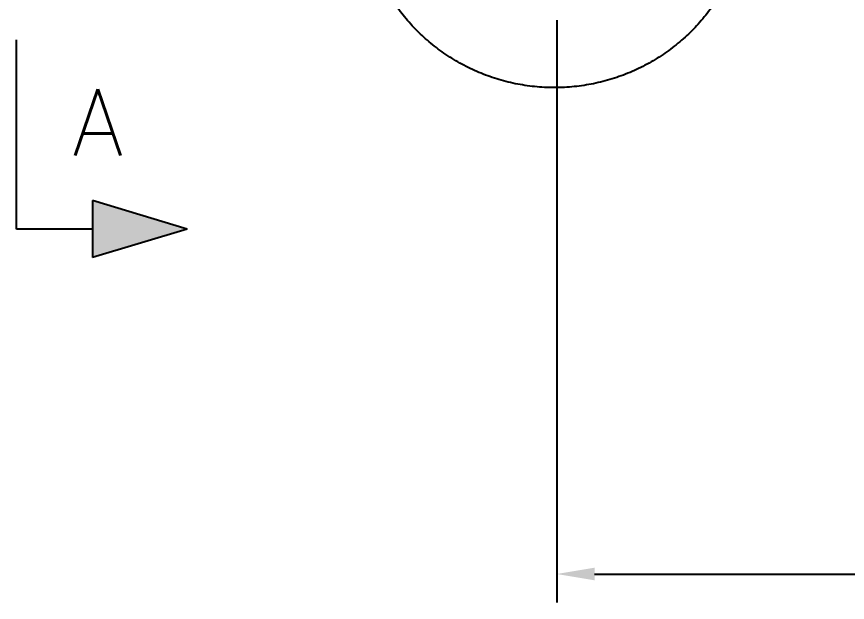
# Model space of a CAD drawing. Header units: metres. Extents: x 0 to 21025, y 0 to 14850.
# Drawn here: x 1379 to 2476, y 10699 to 11473 of the extents above; entities that cross this region are included whole.
import ezdxf
from ezdxf.enums import TextEntityAlignment as Align

# ---------------------------------------------------------------- set-up
doc = ezdxf.new("R2010")
doc.units = ezdxf.units.M
doc.header["$LTSCALE"] = 25
doc.linetypes.add('PHANTOM', pattern=[63.5, 31.75, -6.35, 6.35, -6.35, 6.35, -6.35])
for name, color, linetype in [('18_COTAS', 7, 'Continuous'), ('GSB', 7, 'Continuous'), ('SRE', 2, 'PHANTOM')]:
    doc.layers.add(name, color=color, linetype=linetype)
doc.styles.add('R100', font='simplex.shx', dxfattribs={"height": 2.5})
doc.styles.add('R140', font='simplex.shx', dxfattribs={"height": 3.5})
doc.styles.add('ROMANS', font='ROMANS.SHX')
doc.dimstyles.new('25___1-25', dxfattribs={"dimscale": 25, "dimtxt": 2.5, "dimasz": 2, "dimexe": 1.5, "dimexo": 1, "dimgap": 0.5, "dimtad": 1, "dimzin": 12, "dimtxsty": 'ROMANS', "dimcen": 0, "dimclrd": 256, "dimclre": 256, "dimclrt": 3, "dimazin": 3, "dimtfac": 1, "dimtmove": 0, "dimatfit": 0, "dimfxl": 1, "dimlwd": -1, "dimlwe": -1, "dimarcsym": 0})

# ---------------------------------------------------------------- blocks, each defined once
blk = doc.blocks.new('SIMB_CORTE_2')
at = {"layer": 'GSB'}
blk.add_hatch(color=2, dxfattribs=at).paths.add_polyline_path([(1.5, -4), (-1.5, -4), (0, -9)])
at = {"layer": 'GSB', "color": 1}
for p, q in [((0, -4), (0, 0)), ((0, 0), (10, 0)), ((0, -9), (-1.5, -4)), ((1.5, -4), (-1.5, -4)), ((0, -9), (1.5, -4))]:
    blk.add_line(p, q, dxfattribs=at)
at = {"layer": 'GSB', "color": 3, "style": 'R100'}
blk.add_attdef('XXXX', (-0.597, 1.573), '', height=2.5, dxfattribs=at)
at = {"layer": 'GSB', "color": 4, "style": 'R140'}
blk.add_attdef('A', text='', height=3.5, dxfattribs=at).set_placement((5.637, -4.293), align=Align.MIDDLE)
blk = doc.blocks.new('*D35')
at = {"layer": '18_COTAS', "transparency": 16777216}
for p, q in [((2092.5, 11467.7), (2092.5, 10698.8)), ((3622.7, 10761.3), (3622.7, 10773.8)), ((2142.5, 10736.3), (3572.7, 10736.3))]:
    blk.add_line(p, q, dxfattribs=at)
for points in [[(2142.5, 10744.7), (2142.5, 10728), (2092.5, 10736.3)], [(3572.7, 10744.7), (3572.7, 10728), (3622.7, 10736.3)]]:
    blk.add_solid(points, dxfattribs=at)
at = {"layer": 'Defpoints', "color": 0, "transparency": 16777216}
for p in [(2092.5, 11492.7), (3622.7, 10736.3), (3622.7, 10736.3)]:
    blk.add_point(p, dxfattribs=at)
at = {"layer": '18_COTAS', "color": 3, "transparency": 16777216, "insert": (2857.6, 10786), "char_height": 62.5, "attachment_point": 5, "style": 'ROMANS'}
blk.add_mtext('1530,17', dxfattribs=at)

msp = doc.modelspace()

# ---------------------------------------------------------------- linework, layer by layer
at = {"layer": 'SRE'}
msp.add_circle((2089.467, 11635.144), 256.394, dxfattribs=at)

# ---------------------------------------------------------------- block references
at = {"layer": 'GSB'}
ref = msp.add_blockref('SIMB_CORTE_2', (1379.296, 11191.993), dxfattribs=dict(at, xscale=24.99999999999972, yscale=24.99999999999972, zscale=24.99999999999972, rotation=89.99999999999999))
ref.add_attrib('A', 'A', dxfattribs={"color": 4, "height": 87.5, "style": 'R140'}).set_placement((1486.632, 11332.912), align=Align.MIDDLE)

# ---------------------------------------------------------------- dimensions: what is measured, and where the dimension line sits
at = {"layer": '18_COTAS'}
dim = msp.add_linear_dim(base=(3622.687, 10736.331), p1=(2092.517, 11492.719), p2=(3622.687, 10736.331), dimstyle='25___1-25', dxfattribs=at)
dim.commit()
dim.dimension.update_dxf_attribs({"geometry": '*D35', "text_midpoint": (2857.602, 10786.033)})

doc.saveas('drawing.dxf')
